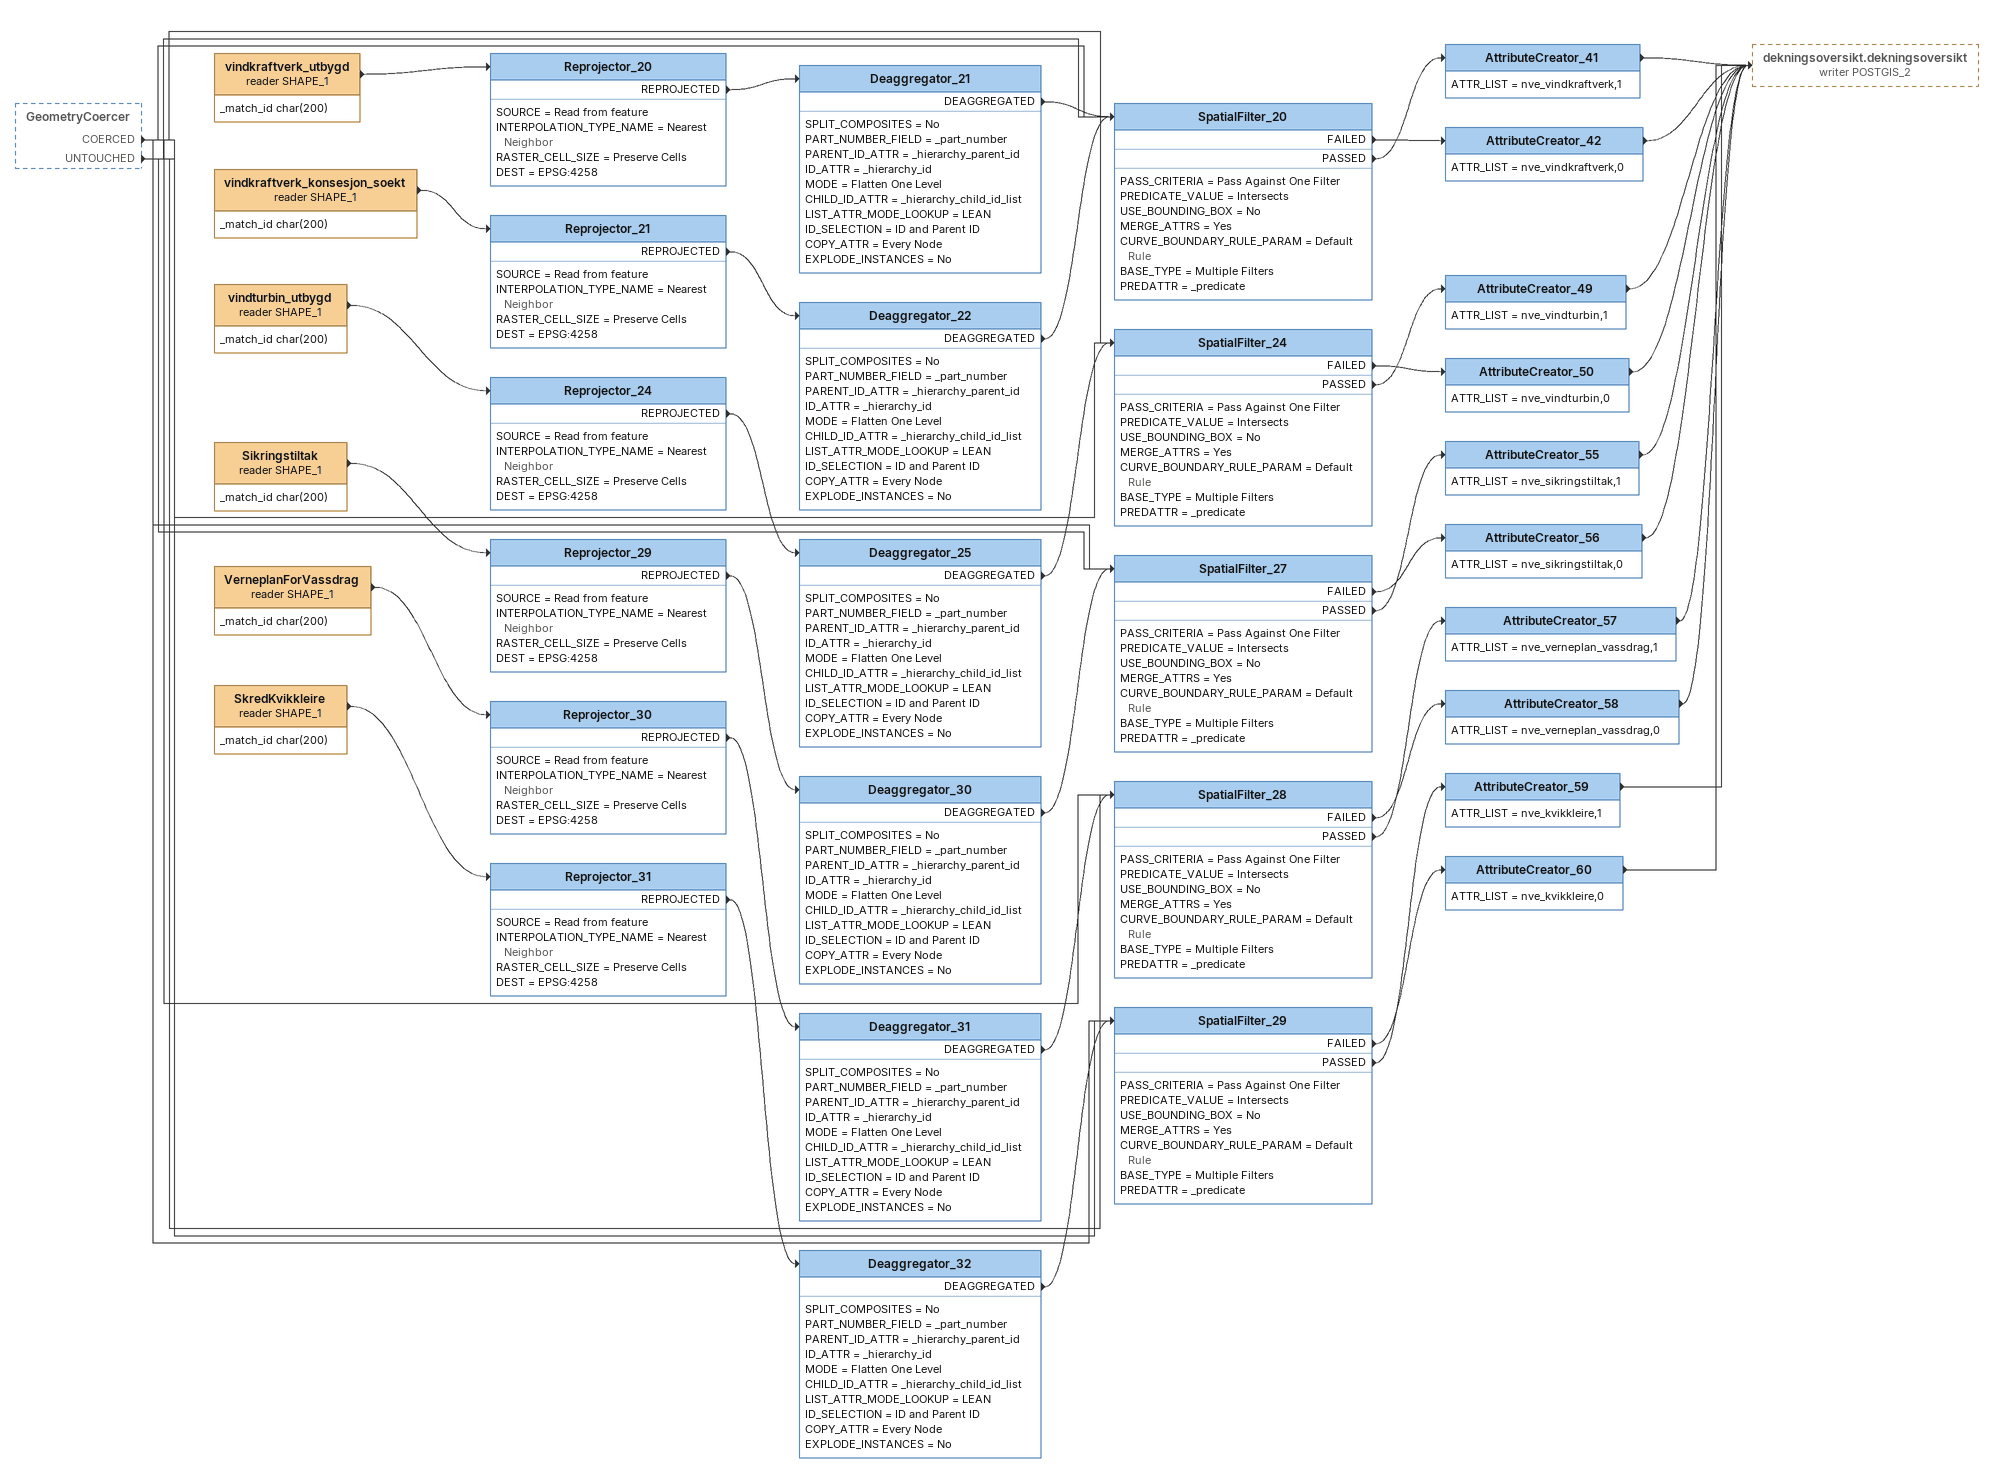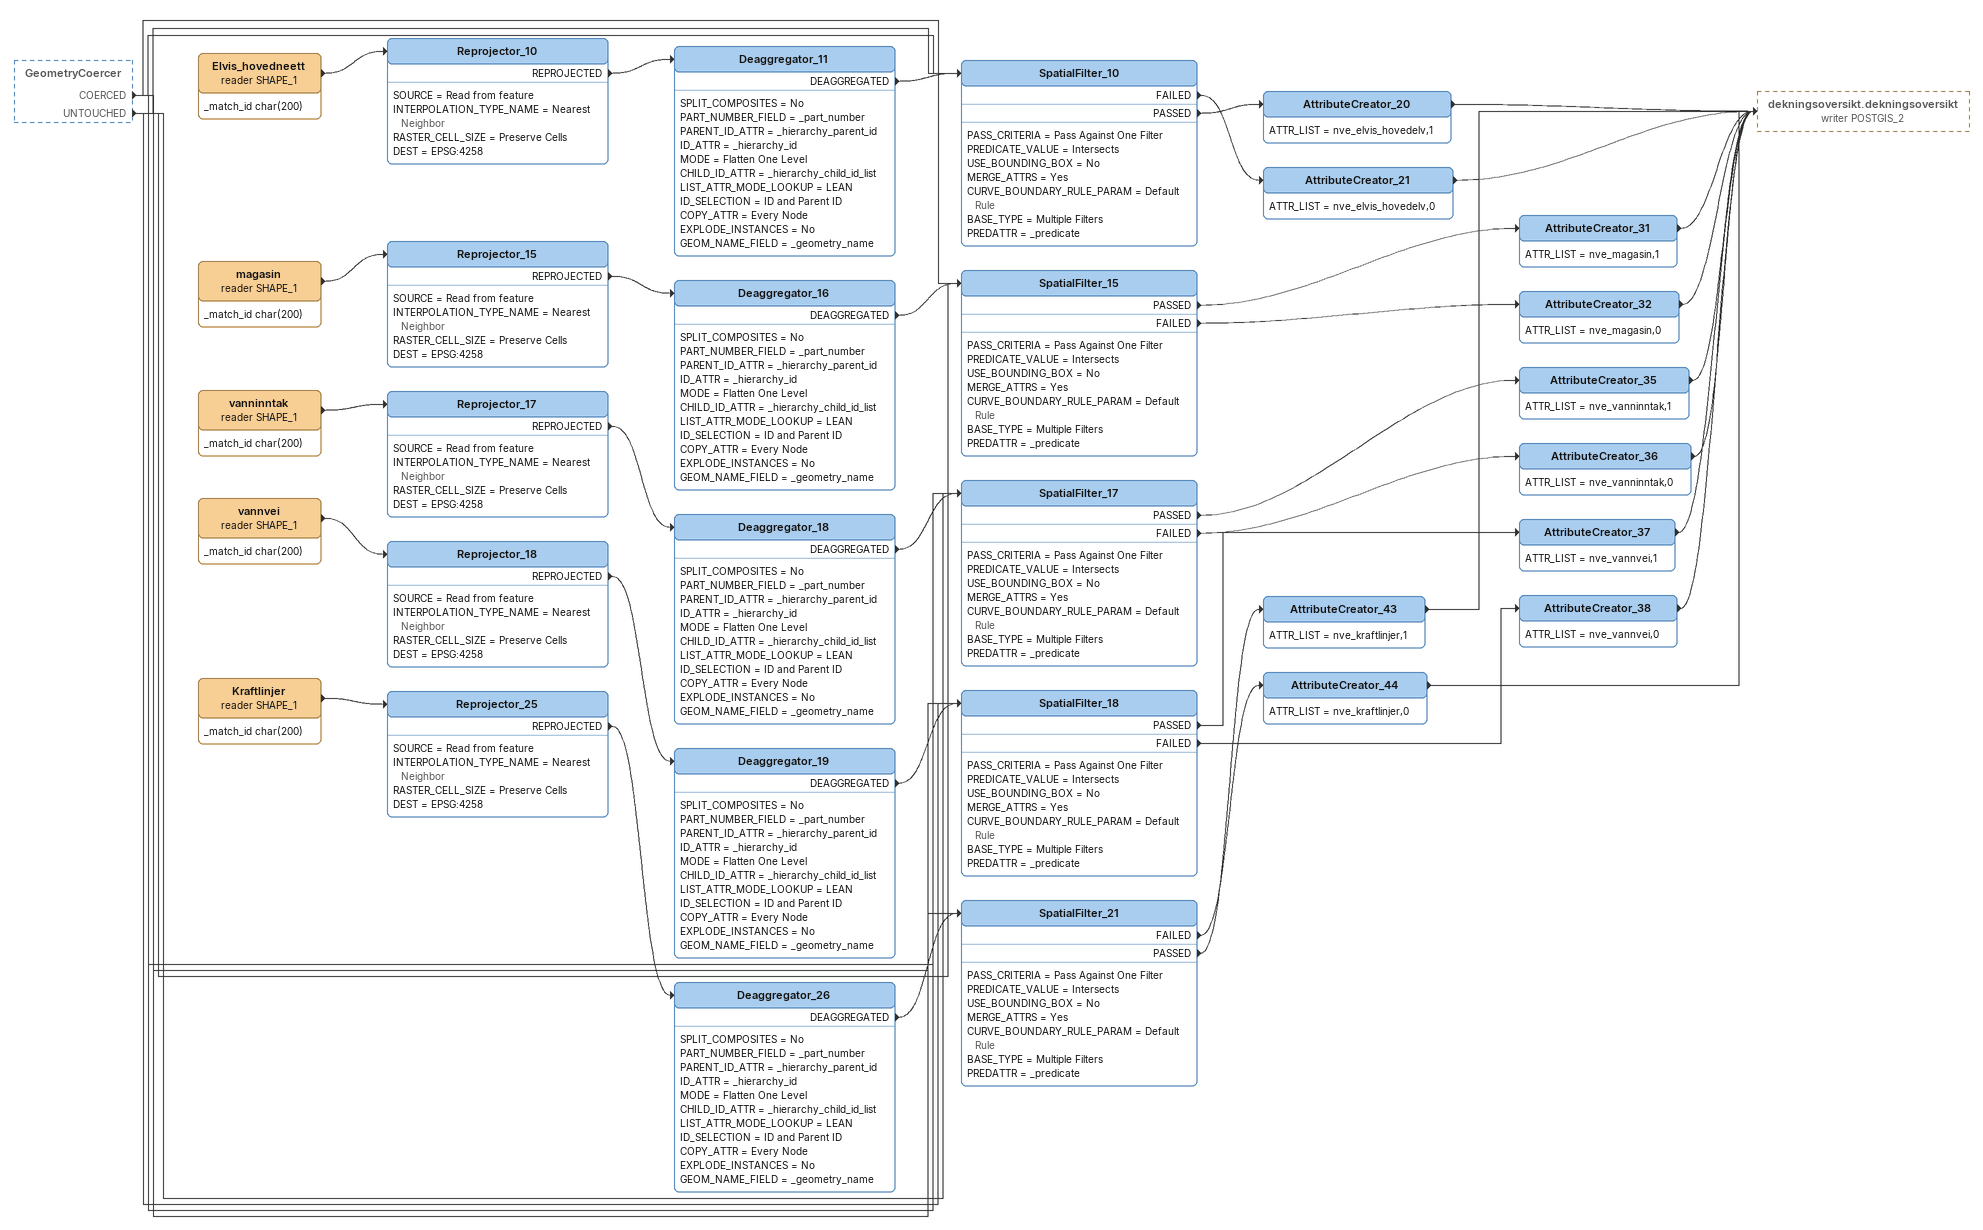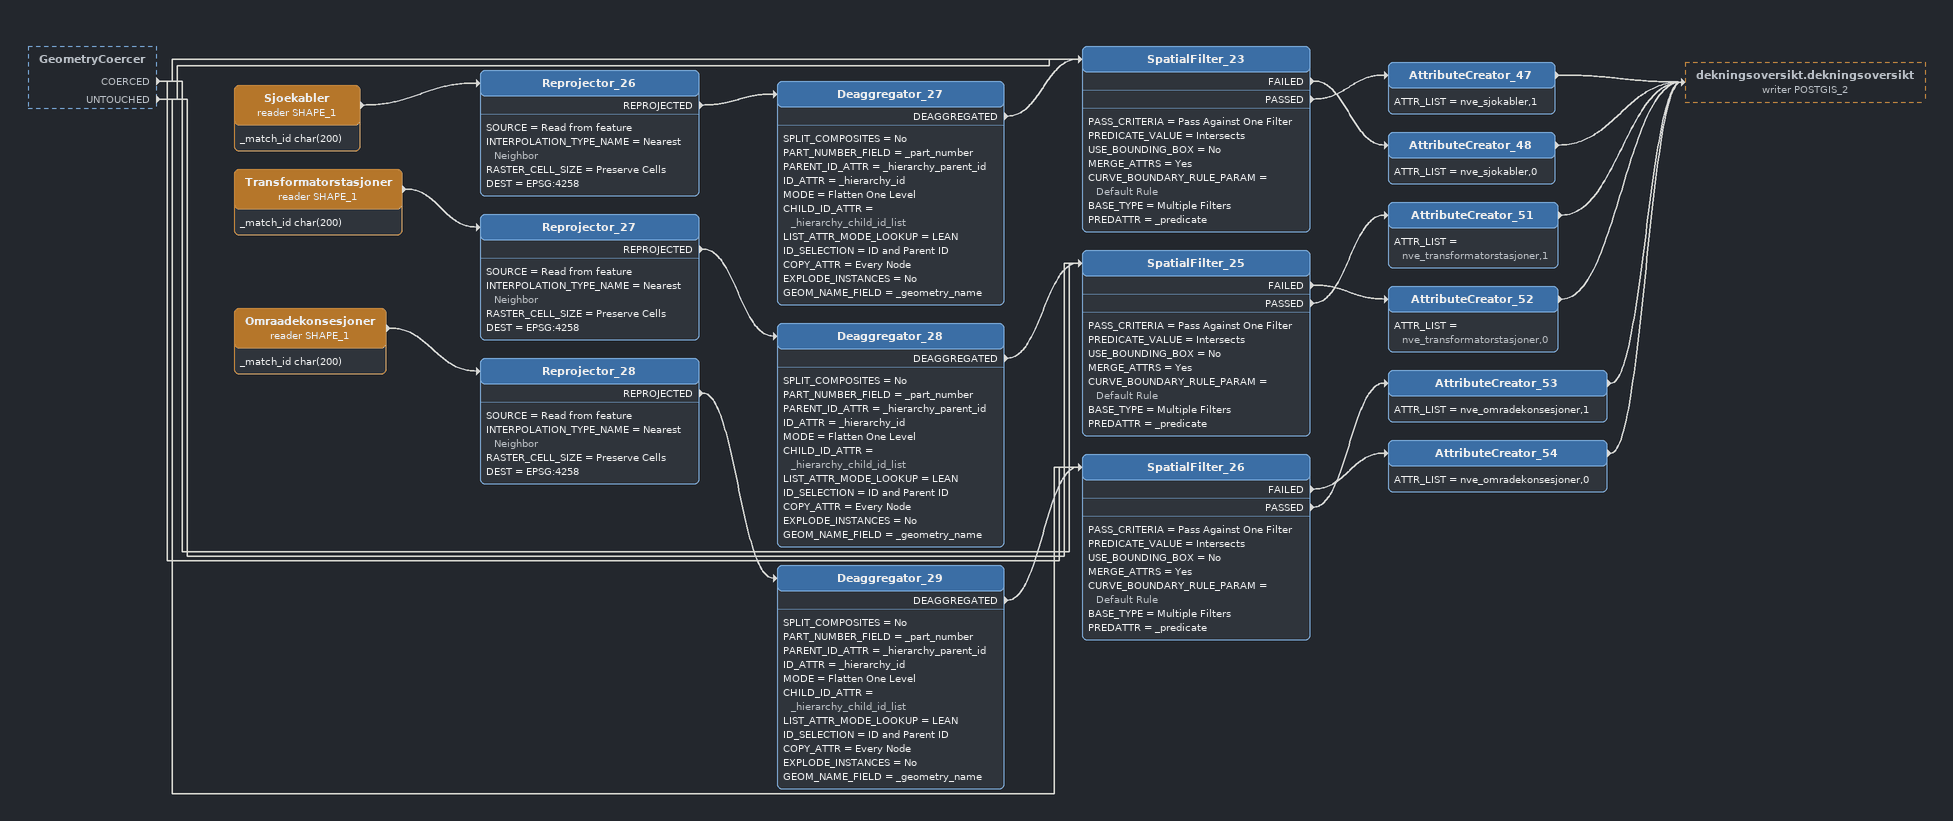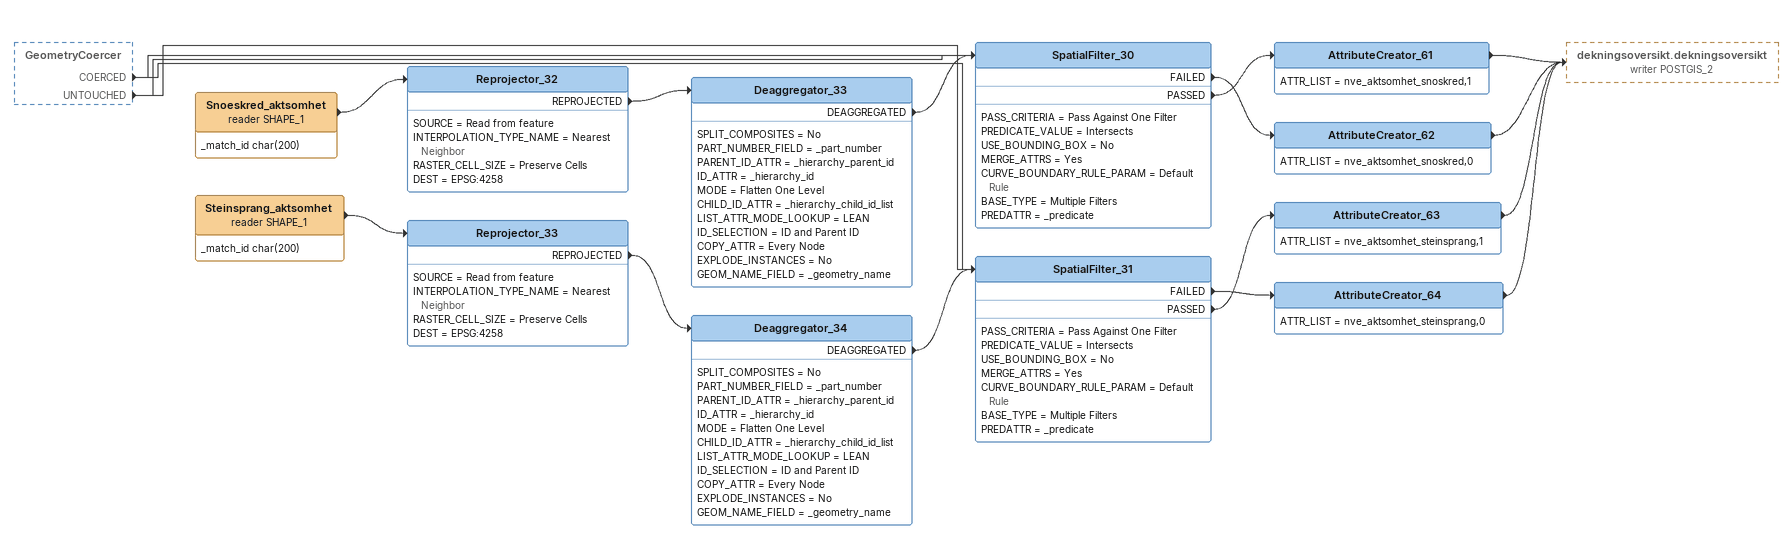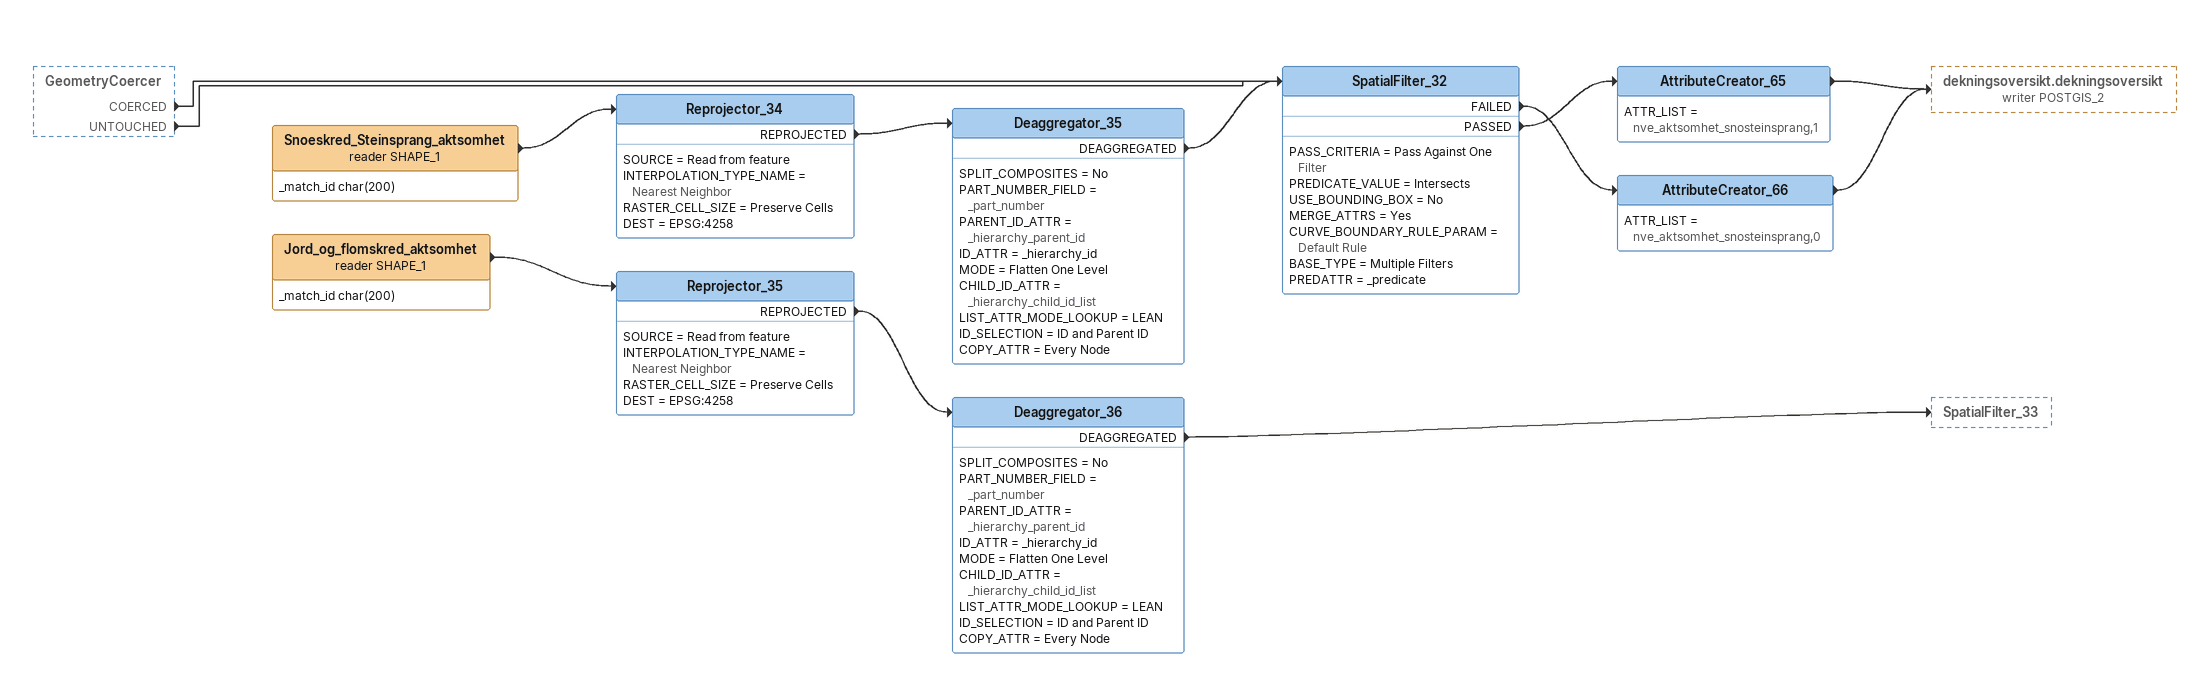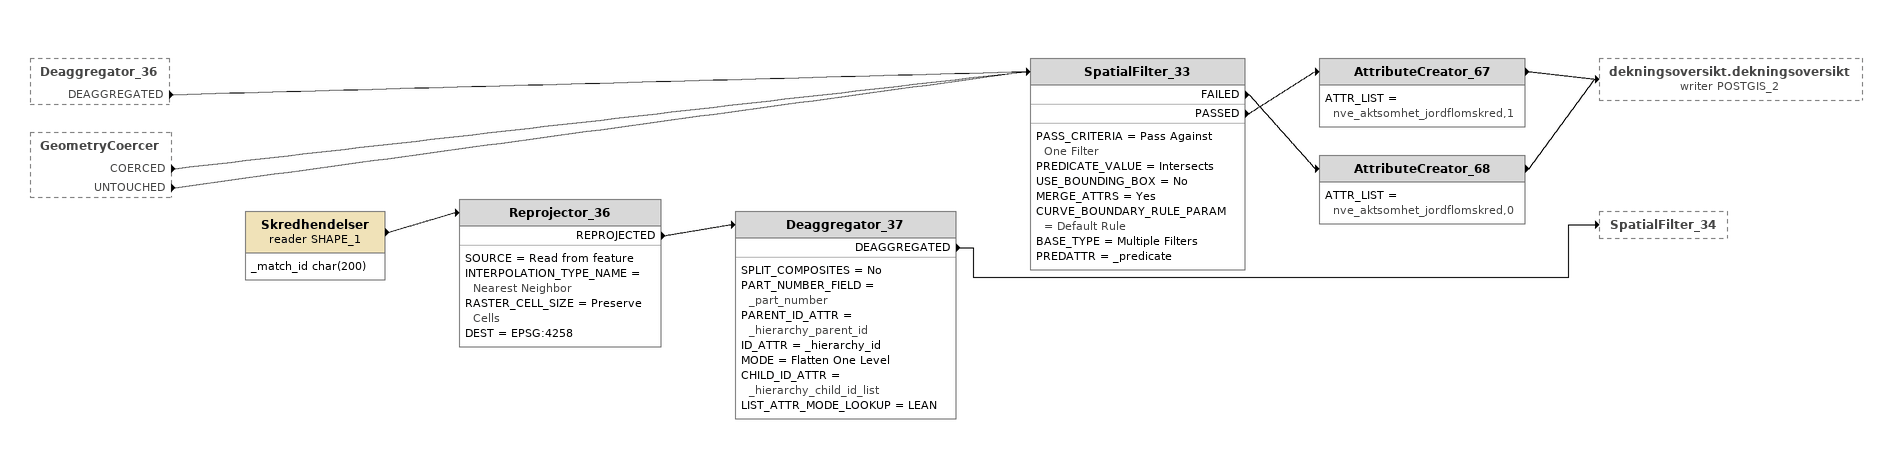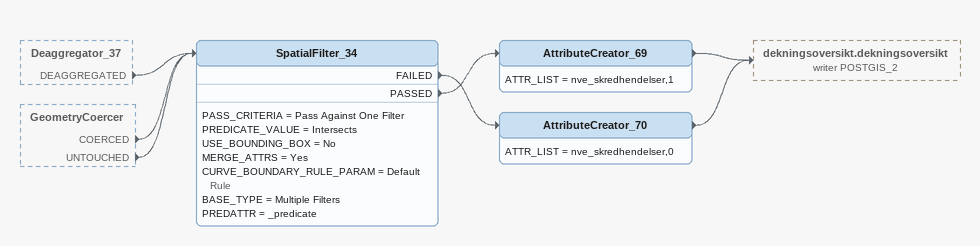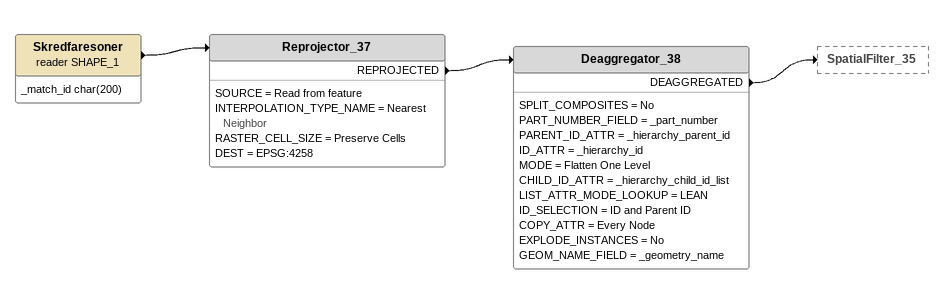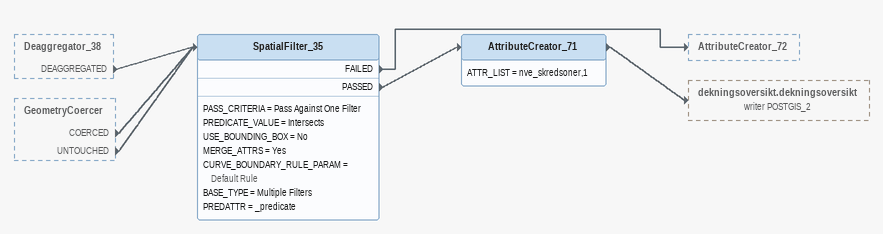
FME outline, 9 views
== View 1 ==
GeometryCoercer [outside]
    COERCED -> SpatialFilter_20
    UNTOUCHED -> SpatialFilter_20
    COERCED -> SpatialFilter_24
    UNTOUCHED -> SpatialFilter_24
    COERCED -> SpatialFilter_27
    UNTOUCHED -> SpatialFilter_27
    COERCED -> SpatialFilter_28
    UNTOUCHED -> SpatialFilter_28
    COERCED -> SpatialFilter_29
    UNTOUCHED -> SpatialFilter_29
vindkraftverk_utbygd (reader SHAPE_1)
    attributes: _match_id char(200)
    -> Reprojector_20
Reprojector_20
    SOURCE = Read from feature
    INTERPOLATION_TYPE_NAME = Nearest Neighbor
    RASTER_CELL_SIZE = Preserve Cells
    DEST = EPSG:4258
    REPROJECTED -> Deaggregator_21
Deaggregator_21
    SPLIT_COMPOSITES = No
    PART_NUMBER_FIELD = _part_number
    PARENT_ID_ATTR = _hierarchy_parent_id
    ID_ATTR = _hierarchy_id
    MODE = Flatten One Level
    CHILD_ID_ATTR = _hierarchy_child_id_list
    LIST_ATTR_MODE_LOOKUP = LEAN
    ID_SELECTION = ID and Parent ID
    COPY_ATTR = Every Node
    EXPLODE_INSTANCES = No
    DEAGGREGATED -> SpatialFilter_20
vindkraftverk_konsesjon_soekt (reader SHAPE_1)
    attributes: _match_id char(200)
    -> Reprojector_21
Reprojector_21
    SOURCE = Read from feature
    INTERPOLATION_TYPE_NAME = Nearest Neighbor
    RASTER_CELL_SIZE = Preserve Cells
    DEST = EPSG:4258
    REPROJECTED -> Deaggregator_22
Deaggregator_22
    SPLIT_COMPOSITES = No
    PART_NUMBER_FIELD = _part_number
    PARENT_ID_ATTR = _hierarchy_parent_id
    ID_ATTR = _hierarchy_id
    MODE = Flatten One Level
    CHILD_ID_ATTR = _hierarchy_child_id_list
    LIST_ATTR_MODE_LOOKUP = LEAN
    ID_SELECTION = ID and Parent ID
    COPY_ATTR = Every Node
    EXPLODE_INSTANCES = No
    DEAGGREGATED -> SpatialFilter_20
SpatialFilter_20
    PASS_CRITERIA = Pass Against One Filter
    PREDICATE_VALUE = Intersects
    USE_BOUNDING_BOX = No
    MERGE_ATTRS = Yes
    CURVE_BOUNDARY_RULE_PARAM = Default Rule
    BASE_TYPE = Multiple Filters
    PREDATTR = _predicate
    FAILED -> AttributeCreator_42
    PASSED -> AttributeCreator_41
AttributeCreator_41
    ATTR_LIST = nve_vindkraftverk,1
    -> dekningsoversikt.dekningsoversikt (writer POSTGIS_2)
AttributeCreator_42
    ATTR_LIST = nve_vindkraftverk,0
    -> dekningsoversikt.dekningsoversikt (writer POSTGIS_2)
vindturbin_utbygd (reader SHAPE_1)
    attributes: _match_id char(200)
    -> Reprojector_24
Reprojector_24
    SOURCE = Read from feature
    INTERPOLATION_TYPE_NAME = Nearest Neighbor
    RASTER_CELL_SIZE = Preserve Cells
    DEST = EPSG:4258
    REPROJECTED -> Deaggregator_25
Deaggregator_25
    SPLIT_COMPOSITES = No
    PART_NUMBER_FIELD = _part_number
    PARENT_ID_ATTR = _hierarchy_parent_id
    ID_ATTR = _hierarchy_id
    MODE = Flatten One Level
    CHILD_ID_ATTR = _hierarchy_child_id_list
    LIST_ATTR_MODE_LOOKUP = LEAN
    ID_SELECTION = ID and Parent ID
    COPY_ATTR = Every Node
    EXPLODE_INSTANCES = No
    DEAGGREGATED -> SpatialFilter_24
SpatialFilter_24
    PASS_CRITERIA = Pass Against One Filter
    PREDICATE_VALUE = Intersects
    USE_BOUNDING_BOX = No
    MERGE_ATTRS = Yes
    CURVE_BOUNDARY_RULE_PARAM = Default Rule
    BASE_TYPE = Multiple Filters
    PREDATTR = _predicate
    FAILED -> AttributeCreator_50
    PASSED -> AttributeCreator_49
AttributeCreator_49
    ATTR_LIST = nve_vindturbin,1
    -> dekningsoversikt.dekningsoversikt (writer POSTGIS_2)
AttributeCreator_50
    ATTR_LIST = nve_vindturbin,0
    -> dekningsoversikt.dekningsoversikt (writer POSTGIS_2)
Sikringstiltak (reader SHAPE_1)
    attributes: _match_id char(200)
    -> Reprojector_29
Reprojector_29
    SOURCE = Read from feature
    INTERPOLATION_TYPE_NAME = Nearest Neighbor
    RASTER_CELL_SIZE = Preserve Cells
    DEST = EPSG:4258
    REPROJECTED -> Deaggregator_30
Deaggregator_30
    SPLIT_COMPOSITES = No
    PART_NUMBER_FIELD = _part_number
    PARENT_ID_ATTR = _hierarchy_parent_id
    ID_ATTR = _hierarchy_id
    MODE = Flatten One Level
    CHILD_ID_ATTR = _hierarchy_child_id_list
    LIST_ATTR_MODE_LOOKUP = LEAN
    ID_SELECTION = ID and Parent ID
    COPY_ATTR = Every Node
    EXPLODE_INSTANCES = No
    DEAGGREGATED -> SpatialFilter_27
SpatialFilter_27
    PASS_CRITERIA = Pass Against One Filter
    PREDICATE_VALUE = Intersects
    USE_BOUNDING_BOX = No
    MERGE_ATTRS = Yes
    CURVE_BOUNDARY_RULE_PARAM = Default Rule
    BASE_TYPE = Multiple Filters
    PREDATTR = _predicate
    FAILED -> AttributeCreator_56
    PASSED -> AttributeCreator_55
AttributeCreator_55
    ATTR_LIST = nve_sikringstiltak,1
    -> dekningsoversikt.dekningsoversikt (writer POSTGIS_2)
AttributeCreator_56
    ATTR_LIST = nve_sikringstiltak,0
    -> dekningsoversikt.dekningsoversikt (writer POSTGIS_2)
VerneplanForVassdrag (reader SHAPE_1)
    attributes: _match_id char(200)
    -> Reprojector_30
Reprojector_30
    SOURCE = Read from feature
    INTERPOLATION_TYPE_NAME = Nearest Neighbor
    RASTER_CELL_SIZE = Preserve Cells
    DEST = EPSG:4258
    REPROJECTED -> Deaggregator_31
Deaggregator_31
    SPLIT_COMPOSITES = No
    PART_NUMBER_FIELD = _part_number
    PARENT_ID_ATTR = _hierarchy_parent_id
    ID_ATTR = _hierarchy_id
    MODE = Flatten One Level
    CHILD_ID_ATTR = _hierarchy_child_id_list
    LIST_ATTR_MODE_LOOKUP = LEAN
    ID_SELECTION = ID and Parent ID
    COPY_ATTR = Every Node
    EXPLODE_INSTANCES = No
    DEAGGREGATED -> SpatialFilter_28
SpatialFilter_28
    PASS_CRITERIA = Pass Against One Filter
    PREDICATE_VALUE = Intersects
    USE_BOUNDING_BOX = No
    MERGE_ATTRS = Yes
    CURVE_BOUNDARY_RULE_PARAM = Default Rule
    BASE_TYPE = Multiple Filters
    PREDATTR = _predicate
    FAILED -> AttributeCreator_58
    PASSED -> AttributeCreator_57
AttributeCreator_57
    ATTR_LIST = nve_verneplan_vassdrag,1
    -> dekningsoversikt.dekningsoversikt (writer POSTGIS_2)
AttributeCreator_58
    ATTR_LIST = nve_verneplan_vassdrag,0
    -> dekningsoversikt.dekningsoversikt (writer POSTGIS_2)
SkredKvikkleire (reader SHAPE_1)
    attributes: _match_id char(200)
    -> Reprojector_31
Reprojector_31
    SOURCE = Read from feature
    INTERPOLATION_TYPE_NAME = Nearest Neighbor
    RASTER_CELL_SIZE = Preserve Cells
    DEST = EPSG:4258
    REPROJECTED -> Deaggregator_32
Deaggregator_32
    SPLIT_COMPOSITES = No
    PART_NUMBER_FIELD = _part_number
    PARENT_ID_ATTR = _hierarchy_parent_id
    ID_ATTR = _hierarchy_id
    MODE = Flatten One Level
    CHILD_ID_ATTR = _hierarchy_child_id_list
    LIST_ATTR_MODE_LOOKUP = LEAN
    ID_SELECTION = ID and Parent ID
    COPY_ATTR = Every Node
    EXPLODE_INSTANCES = No
    DEAGGREGATED -> SpatialFilter_29
SpatialFilter_29
    PASS_CRITERIA = Pass Against One Filter
    PREDICATE_VALUE = Intersects
    USE_BOUNDING_BOX = No
    MERGE_ATTRS = Yes
    CURVE_BOUNDARY_RULE_PARAM = Default Rule
    BASE_TYPE = Multiple Filters
    PREDATTR = _predicate
    FAILED -> AttributeCreator_60
    PASSED -> AttributeCreator_59
AttributeCreator_59
    ATTR_LIST = nve_kvikkleire,1
    -> dekningsoversikt.dekningsoversikt (writer POSTGIS_2)
AttributeCreator_60
    ATTR_LIST = nve_kvikkleire,0
    -> dekningsoversikt.dekningsoversikt (writer POSTGIS_2)

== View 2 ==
GeometryCoercer [outside]
    COERCED -> SpatialFilter_10
    UNTOUCHED -> SpatialFilter_10
    COERCED -> SpatialFilter_15
    COERCED -> SpatialFilter_17
    COERCED -> SpatialFilter_18
    UNTOUCHED -> SpatialFilter_15
    UNTOUCHED -> SpatialFilter_17
    UNTOUCHED -> SpatialFilter_18
    COERCED -> SpatialFilter_21
    UNTOUCHED -> SpatialFilter_21
Elvis_hovedneett (reader SHAPE_1)
    attributes: _match_id char(200)
    -> Reprojector_10
Reprojector_10
    SOURCE = Read from feature
    INTERPOLATION_TYPE_NAME = Nearest Neighbor
    RASTER_CELL_SIZE = Preserve Cells
    DEST = EPSG:4258
    REPROJECTED -> Deaggregator_11
Deaggregator_11
    SPLIT_COMPOSITES = No
    PART_NUMBER_FIELD = _part_number
    PARENT_ID_ATTR = _hierarchy_parent_id
    ID_ATTR = _hierarchy_id
    MODE = Flatten One Level
    CHILD_ID_ATTR = _hierarchy_child_id_list
    LIST_ATTR_MODE_LOOKUP = LEAN
    ID_SELECTION = ID and Parent ID
    COPY_ATTR = Every Node
    EXPLODE_INSTANCES = No
    GEOM_NAME_FIELD = _geometry_name
    DEAGGREGATED -> SpatialFilter_10
SpatialFilter_10
    PASS_CRITERIA = Pass Against One Filter
    PREDICATE_VALUE = Intersects
    USE_BOUNDING_BOX = No
    MERGE_ATTRS = Yes
    CURVE_BOUNDARY_RULE_PARAM = Default Rule
    BASE_TYPE = Multiple Filters
    PREDATTR = _predicate
    FAILED -> AttributeCreator_21
    PASSED -> AttributeCreator_20
AttributeCreator_20
    ATTR_LIST = nve_elvis_hovedelv,1
    -> dekningsoversikt.dekningsoversikt (writer POSTGIS_2)
AttributeCreator_21
    ATTR_LIST = nve_elvis_hovedelv,0
    -> dekningsoversikt.dekningsoversikt (writer POSTGIS_2)
magasin (reader SHAPE_1)
    attributes: _match_id char(200)
    -> Reprojector_15
Reprojector_15
    SOURCE = Read from feature
    INTERPOLATION_TYPE_NAME = Nearest Neighbor
    RASTER_CELL_SIZE = Preserve Cells
    DEST = EPSG:4258
    REPROJECTED -> Deaggregator_16
Deaggregator_16
    SPLIT_COMPOSITES = No
    PART_NUMBER_FIELD = _part_number
    PARENT_ID_ATTR = _hierarchy_parent_id
    ID_ATTR = _hierarchy_id
    MODE = Flatten One Level
    CHILD_ID_ATTR = _hierarchy_child_id_list
    LIST_ATTR_MODE_LOOKUP = LEAN
    ID_SELECTION = ID and Parent ID
    COPY_ATTR = Every Node
    EXPLODE_INSTANCES = No
    GEOM_NAME_FIELD = _geometry_name
    DEAGGREGATED -> SpatialFilter_15
SpatialFilter_15
    PASS_CRITERIA = Pass Against One Filter
    PREDICATE_VALUE = Intersects
    USE_BOUNDING_BOX = No
    MERGE_ATTRS = Yes
    CURVE_BOUNDARY_RULE_PARAM = Default Rule
    BASE_TYPE = Multiple Filters
    PREDATTR = _predicate
    PASSED -> AttributeCreator_31
    FAILED -> AttributeCreator_32
AttributeCreator_31
    ATTR_LIST = nve_magasin,1
    -> dekningsoversikt.dekningsoversikt (writer POSTGIS_2)
AttributeCreator_32
    ATTR_LIST = nve_magasin,0
    -> dekningsoversikt.dekningsoversikt (writer POSTGIS_2)
vanninntak (reader SHAPE_1)
    attributes: _match_id char(200)
    -> Reprojector_17
Reprojector_17
    SOURCE = Read from feature
    INTERPOLATION_TYPE_NAME = Nearest Neighbor
    RASTER_CELL_SIZE = Preserve Cells
    DEST = EPSG:4258
    REPROJECTED -> Deaggregator_18
Deaggregator_18
    SPLIT_COMPOSITES = No
    PART_NUMBER_FIELD = _part_number
    PARENT_ID_ATTR = _hierarchy_parent_id
    ID_ATTR = _hierarchy_id
    MODE = Flatten One Level
    CHILD_ID_ATTR = _hierarchy_child_id_list
    LIST_ATTR_MODE_LOOKUP = LEAN
    ID_SELECTION = ID and Parent ID
    COPY_ATTR = Every Node
    EXPLODE_INSTANCES = No
    GEOM_NAME_FIELD = _geometry_name
    DEAGGREGATED -> SpatialFilter_17
SpatialFilter_17
    PASS_CRITERIA = Pass Against One Filter
    PREDICATE_VALUE = Intersects
    USE_BOUNDING_BOX = No
    MERGE_ATTRS = Yes
    CURVE_BOUNDARY_RULE_PARAM = Default Rule
    BASE_TYPE = Multiple Filters
    PREDATTR = _predicate
    PASSED -> AttributeCreator_35
    FAILED -> AttributeCreator_36
AttributeCreator_35
    ATTR_LIST = nve_vanninntak,1
    -> dekningsoversikt.dekningsoversikt (writer POSTGIS_2)
AttributeCreator_36
    ATTR_LIST = nve_vanninntak,0
    -> dekningsoversikt.dekningsoversikt (writer POSTGIS_2)
vannvei (reader SHAPE_1)
    attributes: _match_id char(200)
    -> Reprojector_18
Reprojector_18
    SOURCE = Read from feature
    INTERPOLATION_TYPE_NAME = Nearest Neighbor
    RASTER_CELL_SIZE = Preserve Cells
    DEST = EPSG:4258
    REPROJECTED -> Deaggregator_19
Deaggregator_19
    SPLIT_COMPOSITES = No
    PART_NUMBER_FIELD = _part_number
    PARENT_ID_ATTR = _hierarchy_parent_id
    ID_ATTR = _hierarchy_id
    MODE = Flatten One Level
    CHILD_ID_ATTR = _hierarchy_child_id_list
    LIST_ATTR_MODE_LOOKUP = LEAN
    ID_SELECTION = ID and Parent ID
    COPY_ATTR = Every Node
    EXPLODE_INSTANCES = No
    GEOM_NAME_FIELD = _geometry_name
    DEAGGREGATED -> SpatialFilter_18
SpatialFilter_18
    PASS_CRITERIA = Pass Against One Filter
    PREDICATE_VALUE = Intersects
    USE_BOUNDING_BOX = No
    MERGE_ATTRS = Yes
    CURVE_BOUNDARY_RULE_PARAM = Default Rule
    BASE_TYPE = Multiple Filters
    PREDATTR = _predicate
    PASSED -> AttributeCreator_37
    FAILED -> AttributeCreator_38
AttributeCreator_37
    ATTR_LIST = nve_vannvei,1
    -> dekningsoversikt.dekningsoversikt (writer POSTGIS_2)
AttributeCreator_38
    ATTR_LIST = nve_vannvei,0
    -> dekningsoversikt.dekningsoversikt (writer POSTGIS_2)
Kraftlinjer (reader SHAPE_1)
    attributes: _match_id char(200)
    -> Reprojector_25
Reprojector_25
    SOURCE = Read from feature
    INTERPOLATION_TYPE_NAME = Nearest Neighbor
    RASTER_CELL_SIZE = Preserve Cells
    DEST = EPSG:4258
    REPROJECTED -> Deaggregator_26
Deaggregator_26
    SPLIT_COMPOSITES = No
    PART_NUMBER_FIELD = _part_number
    PARENT_ID_ATTR = _hierarchy_parent_id
    ID_ATTR = _hierarchy_id
    MODE = Flatten One Level
    CHILD_ID_ATTR = _hierarchy_child_id_list
    LIST_ATTR_MODE_LOOKUP = LEAN
    ID_SELECTION = ID and Parent ID
    COPY_ATTR = Every Node
    EXPLODE_INSTANCES = No
    GEOM_NAME_FIELD = _geometry_name
    DEAGGREGATED -> SpatialFilter_21
SpatialFilter_21
    PASS_CRITERIA = Pass Against One Filter
    PREDICATE_VALUE = Intersects
    USE_BOUNDING_BOX = No
    MERGE_ATTRS = Yes
    CURVE_BOUNDARY_RULE_PARAM = Default Rule
    BASE_TYPE = Multiple Filters
    PREDATTR = _predicate
    FAILED -> AttributeCreator_44
    PASSED -> AttributeCreator_43
AttributeCreator_43
    ATTR_LIST = nve_kraftlinjer,1
    -> dekningsoversikt.dekningsoversikt (writer POSTGIS_2)
AttributeCreator_44
    ATTR_LIST = nve_kraftlinjer,0
    -> dekningsoversikt.dekningsoversikt (writer POSTGIS_2)

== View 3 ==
GeometryCoercer [outside]
    COERCED -> SpatialFilter_23
    UNTOUCHED -> SpatialFilter_23
    COERCED -> SpatialFilter_25
    UNTOUCHED -> SpatialFilter_25
    COERCED -> SpatialFilter_26
    UNTOUCHED -> SpatialFilter_26
Sjoekabler (reader SHAPE_1)
    attributes: _match_id char(200)
    -> Reprojector_26
Reprojector_26
    SOURCE = Read from feature
    INTERPOLATION_TYPE_NAME = Nearest Neighbor
    RASTER_CELL_SIZE = Preserve Cells
    DEST = EPSG:4258
    REPROJECTED -> Deaggregator_27
Deaggregator_27
    SPLIT_COMPOSITES = No
    PART_NUMBER_FIELD = _part_number
    PARENT_ID_ATTR = _hierarchy_parent_id
    ID_ATTR = _hierarchy_id
    MODE = Flatten One Level
    CHILD_ID_ATTR = _hierarchy_child_id_list
    LIST_ATTR_MODE_LOOKUP = LEAN
    ID_SELECTION = ID and Parent ID
    COPY_ATTR = Every Node
    EXPLODE_INSTANCES = No
    GEOM_NAME_FIELD = _geometry_name
    DEAGGREGATED -> SpatialFilter_23
SpatialFilter_23
    PASS_CRITERIA = Pass Against One Filter
    PREDICATE_VALUE = Intersects
    USE_BOUNDING_BOX = No
    MERGE_ATTRS = Yes
    CURVE_BOUNDARY_RULE_PARAM = Default Rule
    BASE_TYPE = Multiple Filters
    PREDATTR = _predicate
    FAILED -> AttributeCreator_48
    PASSED -> AttributeCreator_47
AttributeCreator_47
    ATTR_LIST = nve_sjokabler,1
    -> dekningsoversikt.dekningsoversikt (writer POSTGIS_2)
AttributeCreator_48
    ATTR_LIST = nve_sjokabler,0
    -> dekningsoversikt.dekningsoversikt (writer POSTGIS_2)
Transformatorstasjoner (reader SHAPE_1)
    attributes: _match_id char(200)
    -> Reprojector_27
Reprojector_27
    SOURCE = Read from feature
    INTERPOLATION_TYPE_NAME = Nearest Neighbor
    RASTER_CELL_SIZE = Preserve Cells
    DEST = EPSG:4258
    REPROJECTED -> Deaggregator_28
Deaggregator_28
    SPLIT_COMPOSITES = No
    PART_NUMBER_FIELD = _part_number
    PARENT_ID_ATTR = _hierarchy_parent_id
    ID_ATTR = _hierarchy_id
    MODE = Flatten One Level
    CHILD_ID_ATTR = _hierarchy_child_id_list
    LIST_ATTR_MODE_LOOKUP = LEAN
    ID_SELECTION = ID and Parent ID
    COPY_ATTR = Every Node
    EXPLODE_INSTANCES = No
    GEOM_NAME_FIELD = _geometry_name
    DEAGGREGATED -> SpatialFilter_25
SpatialFilter_25
    PASS_CRITERIA = Pass Against One Filter
    PREDICATE_VALUE = Intersects
    USE_BOUNDING_BOX = No
    MERGE_ATTRS = Yes
    CURVE_BOUNDARY_RULE_PARAM = Default Rule
    BASE_TYPE = Multiple Filters
    PREDATTR = _predicate
    FAILED -> AttributeCreator_52
    PASSED -> AttributeCreator_51
AttributeCreator_51
    ATTR_LIST = nve_transformatorstasjoner,1
    -> dekningsoversikt.dekningsoversikt (writer POSTGIS_2)
AttributeCreator_52
    ATTR_LIST = nve_transformatorstasjoner,0
    -> dekningsoversikt.dekningsoversikt (writer POSTGIS_2)
Omraadekonsesjoner (reader SHAPE_1)
    attributes: _match_id char(200)
    -> Reprojector_28
Reprojector_28
    SOURCE = Read from feature
    INTERPOLATION_TYPE_NAME = Nearest Neighbor
    RASTER_CELL_SIZE = Preserve Cells
    DEST = EPSG:4258
    REPROJECTED -> Deaggregator_29
Deaggregator_29
    SPLIT_COMPOSITES = No
    PART_NUMBER_FIELD = _part_number
    PARENT_ID_ATTR = _hierarchy_parent_id
    ID_ATTR = _hierarchy_id
    MODE = Flatten One Level
    CHILD_ID_ATTR = _hierarchy_child_id_list
    LIST_ATTR_MODE_LOOKUP = LEAN
    ID_SELECTION = ID and Parent ID
    COPY_ATTR = Every Node
    EXPLODE_INSTANCES = No
    GEOM_NAME_FIELD = _geometry_name
    DEAGGREGATED -> SpatialFilter_26
SpatialFilter_26
    PASS_CRITERIA = Pass Against One Filter
    PREDICATE_VALUE = Intersects
    USE_BOUNDING_BOX = No
    MERGE_ATTRS = Yes
    CURVE_BOUNDARY_RULE_PARAM = Default Rule
    BASE_TYPE = Multiple Filters
    PREDATTR = _predicate
    FAILED -> AttributeCreator_54
    PASSED -> AttributeCreator_53
AttributeCreator_53
    ATTR_LIST = nve_omradekonsesjoner,1
    -> dekningsoversikt.dekningsoversikt (writer POSTGIS_2)
AttributeCreator_54
    ATTR_LIST = nve_omradekonsesjoner,0
    -> dekningsoversikt.dekningsoversikt (writer POSTGIS_2)

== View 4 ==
GeometryCoercer [outside]
    COERCED -> SpatialFilter_30
    UNTOUCHED -> SpatialFilter_30
    COERCED -> SpatialFilter_31
    UNTOUCHED -> SpatialFilter_31
Snoeskred_aktsomhet (reader SHAPE_1)
    attributes: _match_id char(200)
    -> Reprojector_32
Reprojector_32
    SOURCE = Read from feature
    INTERPOLATION_TYPE_NAME = Nearest Neighbor
    RASTER_CELL_SIZE = Preserve Cells
    DEST = EPSG:4258
    REPROJECTED -> Deaggregator_33
Deaggregator_33
    SPLIT_COMPOSITES = No
    PART_NUMBER_FIELD = _part_number
    PARENT_ID_ATTR = _hierarchy_parent_id
    ID_ATTR = _hierarchy_id
    MODE = Flatten One Level
    CHILD_ID_ATTR = _hierarchy_child_id_list
    LIST_ATTR_MODE_LOOKUP = LEAN
    ID_SELECTION = ID and Parent ID
    COPY_ATTR = Every Node
    EXPLODE_INSTANCES = No
    GEOM_NAME_FIELD = _geometry_name
    DEAGGREGATED -> SpatialFilter_30
SpatialFilter_30
    PASS_CRITERIA = Pass Against One Filter
    PREDICATE_VALUE = Intersects
    USE_BOUNDING_BOX = No
    MERGE_ATTRS = Yes
    CURVE_BOUNDARY_RULE_PARAM = Default Rule
    BASE_TYPE = Multiple Filters
    PREDATTR = _predicate
    FAILED -> AttributeCreator_62
    PASSED -> AttributeCreator_61
AttributeCreator_61
    ATTR_LIST = nve_aktsomhet_snoskred,1
    -> dekningsoversikt.dekningsoversikt (writer POSTGIS_2)
AttributeCreator_62
    ATTR_LIST = nve_aktsomhet_snoskred,0
    -> dekningsoversikt.dekningsoversikt (writer POSTGIS_2)
Steinsprang_aktsomhet (reader SHAPE_1)
    attributes: _match_id char(200)
    -> Reprojector_33
Reprojector_33
    SOURCE = Read from feature
    INTERPOLATION_TYPE_NAME = Nearest Neighbor
    RASTER_CELL_SIZE = Preserve Cells
    DEST = EPSG:4258
    REPROJECTED -> Deaggregator_34
Deaggregator_34
    SPLIT_COMPOSITES = No
    PART_NUMBER_FIELD = _part_number
    PARENT_ID_ATTR = _hierarchy_parent_id
    ID_ATTR = _hierarchy_id
    MODE = Flatten One Level
    CHILD_ID_ATTR = _hierarchy_child_id_list
    LIST_ATTR_MODE_LOOKUP = LEAN
    ID_SELECTION = ID and Parent ID
    COPY_ATTR = Every Node
    EXPLODE_INSTANCES = No
    GEOM_NAME_FIELD = _geometry_name
    DEAGGREGATED -> SpatialFilter_31
SpatialFilter_31
    PASS_CRITERIA = Pass Against One Filter
    PREDICATE_VALUE = Intersects
    USE_BOUNDING_BOX = No
    MERGE_ATTRS = Yes
    CURVE_BOUNDARY_RULE_PARAM = Default Rule
    BASE_TYPE = Multiple Filters
    PREDATTR = _predicate
    FAILED -> AttributeCreator_64
    PASSED -> AttributeCreator_63
AttributeCreator_63
    ATTR_LIST = nve_aktsomhet_steinsprang,1
    -> dekningsoversikt.dekningsoversikt (writer POSTGIS_2)
AttributeCreator_64
    ATTR_LIST = nve_aktsomhet_steinsprang,0
    -> dekningsoversikt.dekningsoversikt (writer POSTGIS_2)

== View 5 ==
GeometryCoercer [outside]
    COERCED -> SpatialFilter_32
    UNTOUCHED -> SpatialFilter_32
Snoeskred_Steinsprang_aktsomhet (reader SHAPE_1)
    attributes: _match_id char(200)
    -> Reprojector_34
Reprojector_34
    SOURCE = Read from feature
    INTERPOLATION_TYPE_NAME = Nearest Neighbor
    RASTER_CELL_SIZE = Preserve Cells
    DEST = EPSG:4258
    REPROJECTED -> Deaggregator_35
Deaggregator_35
    SPLIT_COMPOSITES = No
    PART_NUMBER_FIELD = _part_number
    PARENT_ID_ATTR = _hierarchy_parent_id
    ID_ATTR = _hierarchy_id
    MODE = Flatten One Level
    CHILD_ID_ATTR = _hierarchy_child_id_list
    LIST_ATTR_MODE_LOOKUP = LEAN
    ID_SELECTION = ID and Parent ID
    COPY_ATTR = Every Node
    DEAGGREGATED -> SpatialFilter_32
SpatialFilter_32
    PASS_CRITERIA = Pass Against One Filter
    PREDICATE_VALUE = Intersects
    USE_BOUNDING_BOX = No
    MERGE_ATTRS = Yes
    CURVE_BOUNDARY_RULE_PARAM = Default Rule
    BASE_TYPE = Multiple Filters
    PREDATTR = _predicate
    FAILED -> AttributeCreator_66
    PASSED -> AttributeCreator_65
AttributeCreator_65
    ATTR_LIST = nve_aktsomhet_snosteinsprang,1
    -> dekningsoversikt.dekningsoversikt (writer POSTGIS_2)
AttributeCreator_66
    ATTR_LIST = nve_aktsomhet_snosteinsprang,0
    -> dekningsoversikt.dekningsoversikt (writer POSTGIS_2)
Jord_og_flomskred_aktsomhet (reader SHAPE_1)
    attributes: _match_id char(200)
    -> Reprojector_35
Reprojector_35
    SOURCE = Read from feature
    INTERPOLATION_TYPE_NAME = Nearest Neighbor
    RASTER_CELL_SIZE = Preserve Cells
    DEST = EPSG:4258
    REPROJECTED -> Deaggregator_36
Deaggregator_36
    SPLIT_COMPOSITES = No
    PART_NUMBER_FIELD = _part_number
    PARENT_ID_ATTR = _hierarchy_parent_id
    ID_ATTR = _hierarchy_id
    MODE = Flatten One Level
    CHILD_ID_ATTR = _hierarchy_child_id_list
    LIST_ATTR_MODE_LOOKUP = LEAN
    ID_SELECTION = ID and Parent ID
    COPY_ATTR = Every Node
    DEAGGREGATED -> SpatialFilter_33

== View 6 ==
Deaggregator_36 [outside]
    DEAGGREGATED -> SpatialFilter_33
GeometryCoercer [outside]
    COERCED -> SpatialFilter_33
    UNTOUCHED -> SpatialFilter_33
SpatialFilter_33
    PASS_CRITERIA = Pass Against One Filter
    PREDICATE_VALUE = Intersects
    USE_BOUNDING_BOX = No
    MERGE_ATTRS = Yes
    CURVE_BOUNDARY_RULE_PARAM = Default Rule
    BASE_TYPE = Multiple Filters
    PREDATTR = _predicate
    FAILED -> AttributeCreator_68
    PASSED -> AttributeCreator_67
AttributeCreator_67
    ATTR_LIST = nve_aktsomhet_jordflomskred,1
    -> dekningsoversikt.dekningsoversikt (writer POSTGIS_2)
AttributeCreator_68
    ATTR_LIST = nve_aktsomhet_jordflomskred,0
    -> dekningsoversikt.dekningsoversikt (writer POSTGIS_2)
Skredhendelser (reader SHAPE_1)
    attributes: _match_id char(200)
    -> Reprojector_36
Reprojector_36
    SOURCE = Read from feature
    INTERPOLATION_TYPE_NAME = Nearest Neighbor
    RASTER_CELL_SIZE = Preserve Cells
    DEST = EPSG:4258
    REPROJECTED -> Deaggregator_37
Deaggregator_37
    SPLIT_COMPOSITES = No
    PART_NUMBER_FIELD = _part_number
    PARENT_ID_ATTR = _hierarchy_parent_id
    ID_ATTR = _hierarchy_id
    MODE = Flatten One Level
    CHILD_ID_ATTR = _hierarchy_child_id_list
    LIST_ATTR_MODE_LOOKUP = LEAN
    DEAGGREGATED -> SpatialFilter_34

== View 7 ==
Deaggregator_37 [outside]
    DEAGGREGATED -> SpatialFilter_34
GeometryCoercer [outside]
    COERCED -> SpatialFilter_34
    UNTOUCHED -> SpatialFilter_34
SpatialFilter_34
    PASS_CRITERIA = Pass Against One Filter
    PREDICATE_VALUE = Intersects
    USE_BOUNDING_BOX = No
    MERGE_ATTRS = Yes
    CURVE_BOUNDARY_RULE_PARAM = Default Rule
    BASE_TYPE = Multiple Filters
    PREDATTR = _predicate
    FAILED -> AttributeCreator_70
    PASSED -> AttributeCreator_69
AttributeCreator_69
    ATTR_LIST = nve_skredhendelser,1
    -> dekningsoversikt.dekningsoversikt (writer POSTGIS_2)
AttributeCreator_70
    ATTR_LIST = nve_skredhendelser,0
    -> dekningsoversikt.dekningsoversikt (writer POSTGIS_2)

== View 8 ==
Skredfaresoner (reader SHAPE_1)
    attributes: _match_id char(200)
    -> Reprojector_37
Reprojector_37
    SOURCE = Read from feature
    INTERPOLATION_TYPE_NAME = Nearest Neighbor
    RASTER_CELL_SIZE = Preserve Cells
    DEST = EPSG:4258
    REPROJECTED -> Deaggregator_38
Deaggregator_38
    SPLIT_COMPOSITES = No
    PART_NUMBER_FIELD = _part_number
    PARENT_ID_ATTR = _hierarchy_parent_id
    ID_ATTR = _hierarchy_id
    MODE = Flatten One Level
    CHILD_ID_ATTR = _hierarchy_child_id_list
    LIST_ATTR_MODE_LOOKUP = LEAN
    ID_SELECTION = ID and Parent ID
    COPY_ATTR = Every Node
    EXPLODE_INSTANCES = No
    GEOM_NAME_FIELD = _geometry_name
    DEAGGREGATED -> SpatialFilter_35

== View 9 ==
Deaggregator_38 [outside]
    DEAGGREGATED -> SpatialFilter_35
GeometryCoercer [outside]
    COERCED -> SpatialFilter_35
    UNTOUCHED -> SpatialFilter_35
SpatialFilter_35
    PASS_CRITERIA = Pass Against One Filter
    PREDICATE_VALUE = Intersects
    USE_BOUNDING_BOX = No
    MERGE_ATTRS = Yes
    CURVE_BOUNDARY_RULE_PARAM = Default Rule
    BASE_TYPE = Multiple Filters
    PREDATTR = _predicate
    FAILED -> AttributeCreator_72
    PASSED -> AttributeCreator_71
AttributeCreator_71
    ATTR_LIST = nve_skredsoner,1
    -> dekningsoversikt.dekningsoversikt (writer POSTGIS_2)
